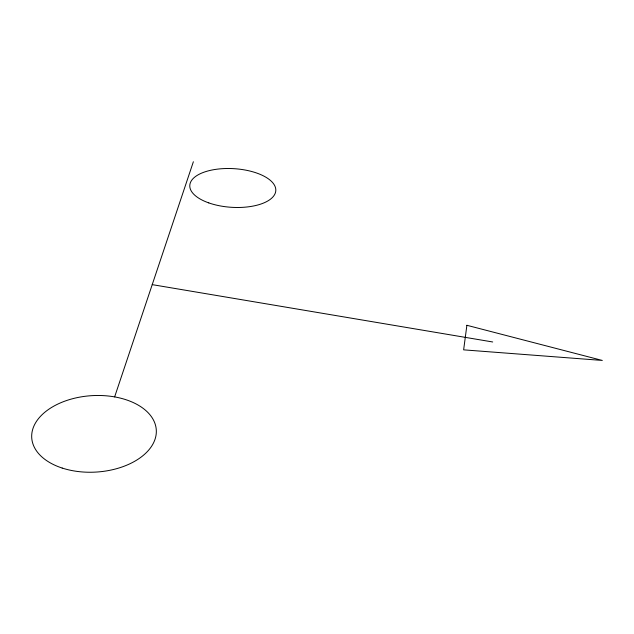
<?xml version="1.0" encoding="UTF-8"?>
<svg xmlns="http://www.w3.org/2000/svg" width="634" height="634" viewBox="0 0 634 634"><rect width="100%" height="100%" fill="white"/><g stroke="black" fill="none" stroke-linecap="round" stroke-linejoin="round"><path stroke-width="0.95" d="M114.635 396.892L193.37 161.749M152.223 284.634L492.705 341.98M466.893 325.29L463.636 349.849L602.3 360.437L466.893 325.29M208.792 202.904A43.072 19.353 3.5 0 0 275.703 191.452A43.072 19.353 3.5 0 0 213.904 169.658A43.072 19.353 3.5 0 0 208.792 202.904M62.195 468.058A62.409 38.27 -3.6 0 0 156.329 431.881A62.409 38.27 -3.6 0 0 63.495 401.647A62.409 38.27 -3.6 0 0 62.195 468.058"/></g></svg>
